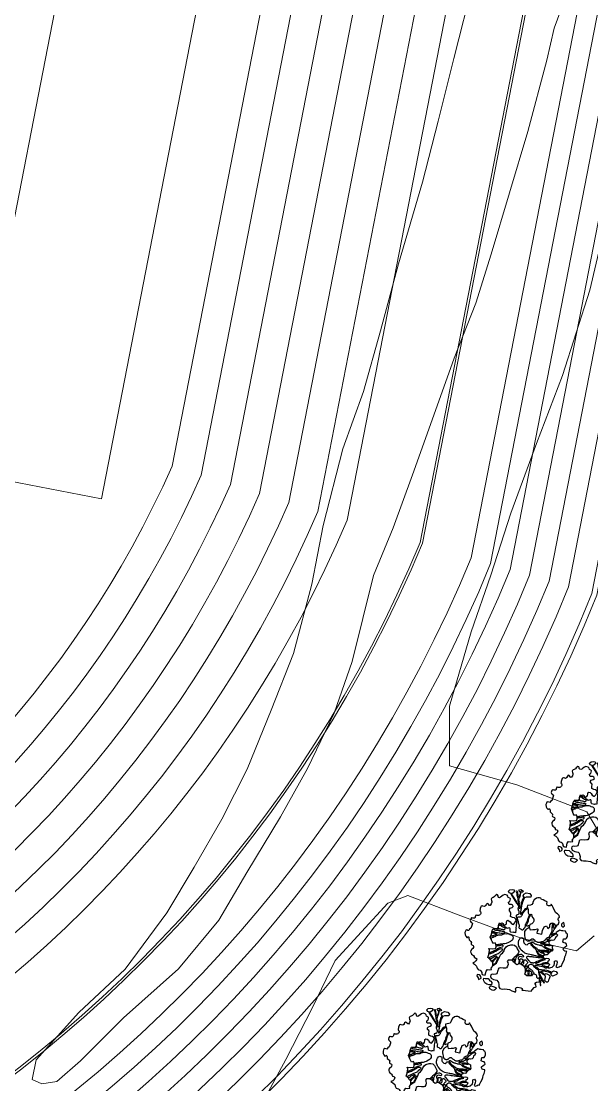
# Model space of a CAD drawing. Header units: metres. Extents: x 30 to 776, y 38 to 676.
# Drawn here: x 490.29 to 512.85, y 250.65 to 292.72 of the extents above; entities that cross this region are included whole.
import ezdxf

# ---------------------------------------------------------------- set-up
doc = ezdxf.new("R2010")
doc.units = ezdxf.units.M
doc.layers.add('01_Fina', color=7, linetype='Continuous')
doc.layers.add('planting render', color=7, linetype='Continuous')

# ---------------------------------------------------------------- blocks, each defined once
blk = doc.blocks.new('pohon2')
at = {"layer": 'planting render', "color": 94}
for points in [[(0.201, 0.693), (0.318, 0.683), (0.325, 0.664), (0.348, 0.627), (0.374, 0.613), (0.364, 0.59), (0.345, 0.569), (0.364, 0.552), (0.405, 0.538), (0.397, 0.514), (0.389, 0.492), (0.372, 0.498), (0.355, 0.488), (0.351, 0.471), (0.341, 0.456), (0.314, 0.451), (0.289, 0.458), (0.281, 0.48), (0.262, 0.486), (0.219, 0.494), (0.192, 0.477), (0.192, 0.45), (0.187, 0.406), (0.167, 0.38), (0.11, 0.354), (0.085, 0.354), (0.06, 0.373), (0.035, 0.361), (0.034, 0.35), (0.014, 0.343), (0.002, 0.333), (-0.024, 0.323), (-0.065, 0.333), (-0.075, 0.354), (-0.067, 0.367), (-0.058, 0.39), (-0.059, 0.413), (-0.067, 0.44), (-0.081, 0.444), (-0.112, 0.451), (-0.145, 0.456), (-0.169, 0.464), (-0.177, 0.476), (-0.178, 0.499), (-0.183, 0.542), (-0.194, 0.55), (-0.223, 0.56), (-0.244, 0.562), (-0.259, 0.574), (-0.259, 0.593), (-0.247, 0.616), (-0.209, 0.628), (-0.163, 0.628), (-0.147, 0.64), (-0.137, 0.652), (-0.127, 0.678), (-0.121, 0.711), (-0.103, 0.73), (-0.07, 0.73), (-0.035, 0.722), (0.025, 0.717), (0.061, 0.73), (0.089, 0.735), (0.107, 0.737), (0.115, 0.715), (0.104, 0.696), (0.108, 0.676), (0.13, 0.667), (0.17, 0.666), (0.192, 0.671), (0.196, 0.682), (0.191, 0.693), (0.201, 0.693)], [(-0.2, 0.771), (-0.235, 0.759), (-0.243, 0.736), (-0.228, 0.718), (-0.196, 0.719), (-0.161, 0.727), (-0.153, 0.74), (-0.168, 0.761), (-0.178, 0.77), (-0.2, 0.771)], [(-0.332, 0.587), (-0.33, 0.534), (-0.316, 0.511), (-0.287, 0.511), (-0.262, 0.498), (-0.272, 0.478), (-0.262, 0.464), (-0.258, 0.438), (-0.265, 0.4), (-0.286, 0.389), (-0.313, 0.363), (-0.341, 0.349), (-0.336, 0.309), (-0.339, 0.251), (-0.352, 0.229), (-0.303, 0.222), (-0.264, 0.213), (-0.261, 0.187), (-0.27, 0.154), (-0.283, 0.138), (-0.306, 0.15), (-0.326, 0.127), (-0.343, 0.102), (-0.363, 0.073), (-0.354, 0.03), (-0.355, -0.018), (-0.347, -0.047), (-0.291, -0.055), (-0.28, -0.077), (-0.284, -0.094), (-0.284, -0.119), (-0.279, -0.137), (-0.268, -0.131), (-0.257, -0.135), (-0.243, -0.144), (-0.23, -0.139), (-0.22, -0.126), (-0.205, -0.12), (-0.192, -0.13), (-0.184, -0.145), (-0.185, -0.164), (-0.187, -0.184), (-0.176, -0.196), (-0.158, -0.191), (-0.139, -0.181), (-0.124, -0.164), (-0.101, -0.155), (-0.089, -0.154), (-0.077, -0.175), (-0.065, -0.216), (-0.074, -0.232), (-0.093, -0.242), (-0.118, -0.243), (-0.147, -0.249), (-0.152, -0.282), (-0.152, -0.299), (-0.158, -0.31), (-0.177, -0.323), (-0.182, -0.346), (-0.174, -0.361), (-0.15, -0.372), (-0.137, -0.39), (-0.148, -0.407), (-0.164, -0.413), (-0.194, -0.405), (-0.204, -0.414), (-0.211, -0.435), (-0.197, -0.447), (-0.194, -0.465), (-0.195, -0.482), (-0.206, -0.492), (-0.227, -0.497), (-0.234, -0.513), (-0.249, -0.523), (-0.279, -0.526), (-0.298, -0.513), (-0.315, -0.497), (-0.329, -0.48), (-0.341, -0.471), (-0.355, -0.473), (-0.363, -0.482), (-0.366, -0.494), (-0.375, -0.504), (-0.387, -0.504), (-0.404, -0.484), (-0.413, -0.468), (-0.428, -0.458), (-0.44, -0.449), (-0.447, -0.441), (-0.449, -0.428), (-0.441, -0.412), (-0.435, -0.401), (-0.431, -0.391), (-0.435, -0.367), (-0.445, -0.343), (-0.454, -0.344), (-0.478, -0.362), (-0.491, -0.364), (-0.5, -0.349), (-0.503, -0.335), (-0.502, -0.326), (-0.508, -0.325), (-0.518, -0.317), (-0.539, -0.318), (-0.549, -0.32), (-0.561, -0.311), (-0.564, -0.304), (-0.568, -0.278), (-0.568, -0.245), (-0.558, -0.236), (-0.551, -0.228), (-0.548, -0.215), (-0.551, -0.205), (-0.555, -0.197), (-0.561, -0.189), (-0.572, -0.181), (-0.583, -0.178), (-0.591, -0.178), (-0.606, -0.181), (-0.613, -0.176), (-0.613, -0.169), (-0.614, -0.155), (-0.614, -0.144), (-0.622, -0.136), (-0.641, -0.133), (-0.654, -0.133), (-0.659, -0.135), (-0.669, -0.119), (-0.671, -0.094), (-0.664, -0.08), (-0.653, -0.072), (-0.635, -0.064), (-0.635, -0.046), (-0.639, -0.019), (-0.642, 0.006), (-0.656, 0.021), (-0.664, 0.043), (-0.675, 0.042), (-0.693, 0.04), (-0.704, 0.048), (-0.707, 0.06), (-0.711, 0.078), (-0.702, 0.111), (-0.69, 0.127), (-0.673, 0.138), (-0.663, 0.136), (-0.661, 0.124), (-0.648, 0.13), (-0.642, 0.143), (-0.636, 0.165), (-0.619, 0.175), (-0.608, 0.182), (-0.597, 0.192), (-0.598, 0.203), (-0.598, 0.215), (-0.593, 0.221), (-0.585, 0.224), (-0.566, 0.229), (-0.559, 0.239), (-0.559, 0.257), (-0.564, 0.269), (-0.576, 0.283), (-0.587, 0.302), (-0.585, 0.321), (-0.576, 0.335), (-0.566, 0.347), (-0.55, 0.355), (-0.538, 0.363), (-0.527, 0.374), (-0.523, 0.387), (-0.503, 0.387), (-0.487, 0.395), (-0.487, 0.411), (-0.491, 0.427), (-0.507, 0.446), (-0.517, 0.453), (-0.529, 0.459), (-0.516, 0.468), (-0.5, 0.474), (-0.471, 0.492), (-0.461, 0.509), (-0.456, 0.521), (-0.441, 0.535), (-0.43, 0.538), (-0.411, 0.537), (-0.399, 0.543), (-0.384, 0.563), (-0.382, 0.578), (-0.372, 0.59), (-0.355, 0.591), (-0.332, 0.592), (-0.332, 0.587)], [(-0.411, 0.664), (-0.392, 0.655), (-0.38, 0.639), (-0.384, 0.62), (-0.396, 0.609), (-0.414, 0.601), (-0.44, 0.601), (-0.44, 0.601), (-0.442, 0.621), (-0.42, 0.646), (-0.412, 0.664)], [(-0.222, 0.704), (-0.256, 0.707), (-0.288, 0.705), (-0.317, 0.695), (-0.317, 0.695), (-0.335, 0.671), (-0.345, 0.653), (-0.342, 0.636), (-0.325, 0.633), (-0.285, 0.627), (-0.266, 0.644), (-0.254, 0.655), (-0.24, 0.656), (-0.227, 0.671), (-0.222, 0.704)], [(0.447, 0.428), (0.468, 0.413), (0.491, 0.415), (0.51, 0.421), (0.529, 0.437), (0.527, 0.448), (0.524, 0.473), (0.519, 0.492), (0.519, 0.513), (0.511, 0.525), (0.497, 0.525), (0.472, 0.506), (0.468, 0.48), (0.468, 0.457), (0.462, 0.436), (0.45, 0.435), (0.447, 0.428)], [(0.619, 0.383), (0.611, 0.4), (0.573, 0.424), (0.562, 0.43), (0.54, 0.417), (0.537, 0.397), (0.539, 0.386), (0.55, 0.371), (0.562, 0.359), (0.597, 0.361), (0.608, 0.37), (0.619, 0.383)], [(0.488, 0.335), (0.531, 0.312), (0.555, 0.283), (0.555, 0.258), (0.548, 0.226), (0.572, 0.213), (0.586, 0.232), (0.588, 0.26), (0.582, 0.299), (0.601, 0.306), (0.623, 0.292), (0.634, 0.278), (0.65, 0.281), (0.652, 0.27), (0.66, 0.234), (0.673, 0.199), (0.676, 0.173), (0.676, 0.143), (0.683, 0.114), (0.686, 0.079), (0.685, 0.066), (0.661, 0.066), (0.644, 0.062), (0.633, 0.047), (0.633, 0.034), (0.652, 0.011), (0.671, -0.012), (0.664, -0.028), (0.653, -0.038), (0.63, -0.039), (0.61, -0.046), (0.61, -0.069), (0.611, -0.092), (0.642, -0.096), (0.648, -0.11), (0.655, -0.134), (0.65, -0.162), (0.636, -0.176), (0.622, -0.186), (0.615, -0.198), (0.582, -0.194), (0.566, -0.191), (0.553, -0.194), (0.537, -0.196), (0.527, -0.184), (0.508, -0.169), (0.493, -0.157), (0.502, -0.141), (0.518, -0.13), (0.515, -0.106), (0.499, -0.09), (0.498, -0.066), (0.488, -0.047), (0.465, -0.042), (0.451, -0.042), (0.423, -0.02), (0.424, -0.001), (0.433, 0.016), (0.447, 0.023), (0.483, 0.036), (0.483, 0.057), (0.496, 0.084), (0.488, 0.103), (0.47, 0.112), (0.47, 0.112), (0.445, 0.143), (0.437, 0.161), (0.412, 0.165), (0.387, 0.186), (0.388, 0.209), (0.413, 0.219), (0.44, 0.208), (0.462, 0.208), (0.474, 0.214), (0.473, 0.239), (0.457, 0.255), (0.463, 0.267), (0.477, 0.273), (0.49, 0.282), (0.485, 0.302), (0.479, 0.314), (0.488, 0.335)], [(0.244, -0.097), (0.311, -0.096), (0.311, -0.147), (0.323, -0.2), (0.353, -0.219), (0.376, -0.188), (0.397, -0.215), (0.393, -0.241), (0.408, -0.269), (0.429, -0.273), (0.446, -0.264), (0.463, -0.251), (0.482, -0.248), (0.507, -0.276), (0.507, -0.305), (0.488, -0.335), (0.49, -0.355), (0.5, -0.368), (0.492, -0.389), (0.466, -0.406), (0.444, -0.414), (0.414, -0.451), (0.393, -0.48), (0.374, -0.502), (0.359, -0.519), (0.353, -0.496), (0.353, -0.496), (0.326, -0.487), (0.308, -0.496), (0.3, -0.512), (0.3, -0.54), (0.3, -0.54), (0.267, -0.548), (0.242, -0.554), (0.217, -0.557), (0.205, -0.572), (0.187, -0.572), (0.163, -0.569), (0.147, -0.561), (0.123, -0.532), (0.112, -0.498), (0.112, -0.482), (0.105, -0.463), (0.087, -0.454), (0.087, -0.454), (0.047, -0.439), (0.047, -0.439), (0.048, -0.422), (0.048, -0.422), (0.067, -0.39), (0.067, -0.39), (0.074, -0.362), (0.074, -0.346), (0.074, -0.346), (0.096, -0.323), (0.096, -0.323), (0.122, -0.337), (0.122, -0.337), (0.136, -0.305), (0.152, -0.29), (0.166, -0.277), (0.17, -0.25), (0.165, -0.228), (0.151, -0.209), (0.127, -0.194), (0.127, -0.157), (0.145, -0.125), (0.181, -0.134), (0.213, -0.144), (0.239, -0.155), (0.253, -0.148), (0.242, -0.125), (0.244, -0.097), (0.244, -0.097)], [(0.571, -0.244), (0.588, -0.264), (0.582, -0.289), (0.572, -0.307), (0.556, -0.294), (0.544, -0.28), (0.552, -0.258), (0.571, -0.244)], [(-0.155, -0.592), (-0.191, -0.553), (-0.198, -0.555), (-0.226, -0.56), (-0.24, -0.581), (-0.225, -0.603), (-0.192, -0.612), (-0.171, -0.612), (-0.155, -0.592)], [(0.049, -0.552), (0.011, -0.545), (-0.01, -0.535), (-0.035, -0.556), (-0.029, -0.58), (-0.002, -0.604), (0.047, -0.604), (0.072, -0.581), (0.07, -0.558), (0.049, -0.552)], [(-0.043, -0.619), (-0.052, -0.601), (-0.078, -0.592), (-0.106, -0.611), (-0.098, -0.628), (-0.08, -0.636), (-0.043, -0.619)]]:
    blk.add_lwpolyline(points, dxfattribs=at)
at = {"layer": 'planting render', "color": 34}
for points in [[(0.397, 0.514), (0.397, 0.497), (0.403, 0.493), (0.407, 0.488), (0.413, 0.489), (0.421, 0.494), (0.421, 0.502), (0.417, 0.515), (0.416, 0.528), (0.415, 0.539), (0.415, 0.546), (0.416, 0.555), (0.416, 0.568), (0.421, 0.577), (0.427, 0.587), (0.431, 0.586), (0.431, 0.583), (0.427, 0.576), (0.422, 0.568), (0.422, 0.562), (0.422, 0.541), (0.422, 0.532), (0.423, 0.52), (0.423, 0.516), (0.426, 0.511), (0.431, 0.511), (0.439, 0.516), (0.443, 0.522), (0.451, 0.532), (0.456, 0.538), (0.465, 0.544), (0.469, 0.539), (0.471, 0.534), (0.462, 0.525), (0.443, 0.505), (0.413, 0.468), (0.402, 0.458), (0.394, 0.443), (0.384, 0.426), (0.381, 0.42), (0.38, 0.413), (0.38, 0.409), (0.383, 0.405), (0.388, 0.406), (0.393, 0.407), (0.404, 0.413), (0.409, 0.417), (0.418, 0.423), (0.427, 0.428), (0.435, 0.432), (0.446, 0.437), (0.45, 0.435), (0.447, 0.428), (0.443, 0.425), (0.431, 0.417), (0.419, 0.412), (0.409, 0.403), (0.402, 0.397), (0.403, 0.393), (0.415, 0.386), (0.428, 0.385), (0.474, 0.383), (0.49, 0.383), (0.505, 0.387), (0.515, 0.389), (0.528, 0.394), (0.537, 0.397), (0.543, 0.39), (0.539, 0.386), (0.523, 0.38), (0.512, 0.377), (0.5, 0.372), (0.489, 0.372), (0.471, 0.372), (0.445, 0.372), (0.428, 0.376), (0.415, 0.377), (0.397, 0.377), (0.377, 0.379), (0.367, 0.377), (0.34, 0.36), (0.331, 0.358), (0.319, 0.355), (0.311, 0.351), (0.307, 0.347), (0.303, 0.335), (0.308, 0.329), (0.324, 0.329), (0.335, 0.329), (0.381, 0.33), (0.423, 0.331), (0.445, 0.341), (0.464, 0.336), (0.484, 0.327), (0.48, 0.318), (0.47, 0.321), (0.453, 0.325), (0.444, 0.321), (0.434, 0.319), (0.42, 0.319), (0.395, 0.316), (0.39, 0.312), (0.397, 0.304), (0.406, 0.294), (0.418, 0.289), (0.437, 0.281), (0.452, 0.279), (0.466, 0.274), (0.47, 0.27), (0.463, 0.267), (0.462, 0.264), (0.45, 0.269), (0.444, 0.27), (0.437, 0.27), (0.426, 0.274), (0.414, 0.279), (0.4, 0.285), (0.394, 0.29), (0.387, 0.297), (0.382, 0.301), (0.376, 0.306), (0.362, 0.311), (0.354, 0.314), (0.343, 0.314), (0.332, 0.314), (0.319, 0.314), (0.31, 0.312), (0.304, 0.309), (0.305, 0.305), (0.314, 0.297), (0.323, 0.291), (0.339, 0.281), (0.36, 0.265), (0.383, 0.252), (0.397, 0.241), (0.409, 0.236), (0.426, 0.227), (0.412, 0.224), (0.406, 0.224), (0.39, 0.232), (0.382, 0.236), (0.372, 0.243), (0.367, 0.247), (0.357, 0.252), (0.348, 0.257), (0.341, 0.262), (0.331, 0.268), (0.317, 0.277), (0.307, 0.283), (0.301, 0.291), (0.295, 0.295), (0.286, 0.302), (0.279, 0.304), (0.275, 0.306), (0.267, 0.309), (0.26, 0.308), (0.25, 0.308), (0.237, 0.307), (0.233, 0.306), (0.227, 0.302), (0.223, 0.3), (0.218, 0.291), (0.214, 0.288), (0.208, 0.284), (0.191, 0.27), (0.183, 0.266), (0.178, 0.261), (0.175, 0.256), (0.173, 0.249), (0.173, 0.243), (0.176, 0.236), (0.183, 0.231), (0.192, 0.229), (0.205, 0.228), (0.236, 0.225), (0.251, 0.224), (0.27, 0.223), (0.292, 0.223), (0.323, 0.221), (0.338, 0.219), (0.343, 0.218), (0.346, 0.217), (0.353, 0.214), (0.371, 0.215), (0.382, 0.211), (0.388, 0.211), (0.388, 0.209), (0.374, 0.203), (0.363, 0.202), (0.353, 0.203), (0.346, 0.203), (0.337, 0.206), (0.329, 0.208), (0.321, 0.209), (0.315, 0.209), (0.306, 0.208), (0.298, 0.207), (0.288, 0.206), (0.263, 0.203), (0.251, 0.205), (0.238, 0.204), (0.23, 0.202), (0.222, 0.202), (0.162, 0.202), (0.136, 0.196), (0.123, 0.19), (0.108, 0.183), (0.098, 0.178), (0.081, 0.165), (0.065, 0.15), (0.055, 0.141), (0.049, 0.134), (0.038, 0.119), (0.028, 0.101), (0.025, 0.088), (0.023, 0.072), (0.023, 0.061), (0.023, 0.049), (0.023, 0.04), (0.028, 0.031), (0.037, 0.01), (0.055, -0.002), (0.063, 0.003), (0.077, 0.005), (0.082, 0.012), (0.086, 0.025), (0.086, 0.039), (0.089, 0.049), (0.093, 0.056), (0.098, 0.064), (0.108, 0.072), (0.108, 0.072), (0.124, 0.082), (0.124, 0.082), (0.144, 0.081), (0.144, 0.081), (0.152, 0.072), (0.152, 0.072), (0.157, 0.061), (0.166, 0.055), (0.176, 0.053), (0.185, 0.056), (0.191, 0.063), (0.193, 0.067), (0.195, 0.071), (0.2, 0.076), (0.207, 0.08), (0.207, 0.08), (0.215, 0.086), (0.221, 0.09), (0.226, 0.094), (0.229, 0.097), (0.236, 0.1), (0.242, 0.102), (0.247, 0.105), (0.253, 0.107), (0.258, 0.11), (0.263, 0.113), (0.267, 0.116), (0.271, 0.121), (0.275, 0.127), (0.278, 0.131), (0.278, 0.131), (0.281, 0.138), (0.285, 0.142), (0.288, 0.148), (0.291, 0.153), (0.302, 0.169), (0.308, 0.177), (0.315, 0.181), (0.326, 0.187), (0.334, 0.189), (0.34, 0.189), (0.349, 0.19), (0.357, 0.189), (0.368, 0.189), (0.377, 0.19), (0.387, 0.189), (0.387, 0.189), (0.387, 0.186), (0.366, 0.185), (0.358, 0.184), (0.35, 0.183), (0.346, 0.182), (0.342, 0.181), (0.338, 0.179), (0.335, 0.177), (0.331, 0.176), (0.326, 0.173), (0.322, 0.17), (0.318, 0.167), (0.316, 0.164), (0.313, 0.162), (0.31, 0.159), (0.308, 0.155), (0.307, 0.152), (0.307, 0.152), (0.305, 0.146), (0.304, 0.144), (0.304, 0.144), (0.303, 0.141), (0.303, 0.141), (0.303, 0.137), (0.303, 0.137), (0.303, 0.132), (0.307, 0.131), (0.315, 0.131), (0.318, 0.134), (0.327, 0.14), (0.327, 0.14), (0.336, 0.144), (0.339, 0.145), (0.344, 0.146), (0.352, 0.148), (0.356, 0.149), (0.367, 0.15), (0.374, 0.152), (0.38, 0.154), (0.386, 0.157), (0.391, 0.16), (0.395, 0.165), (0.398, 0.168), (0.398, 0.168), (0.402, 0.173), (0.405, 0.17), (0.4, 0.164), (0.397, 0.158), (0.394, 0.155), (0.39, 0.153), (0.39, 0.153), (0.386, 0.15), (0.386, 0.15), (0.382, 0.146), (0.382, 0.146), (0.375, 0.145), (0.367, 0.145), (0.362, 0.145), (0.358, 0.144), (0.358, 0.144), (0.354, 0.143), (0.354, 0.143), (0.35, 0.14), (0.35, 0.14), (0.349, 0.137), (0.349, 0.132), (0.353, 0.13), (0.358, 0.13), (0.368, 0.129), (0.373, 0.128), (0.379, 0.128), (0.388, 0.125), (0.397, 0.125), (0.404, 0.125), (0.411, 0.125), (0.418, 0.125), (0.423, 0.125), (0.43, 0.125), (0.436, 0.125), (0.438, 0.127), (0.442, 0.128), (0.446, 0.129), (0.45, 0.13), (0.453, 0.133), (0.463, 0.121), (0.455, 0.116), (0.45, 0.114), (0.445, 0.112), (0.44, 0.112), (0.432, 0.111), (0.428, 0.111), (0.422, 0.111), (0.414, 0.113), (0.41, 0.113), (0.406, 0.113), (0.403, 0.113), (0.396, 0.113), (0.392, 0.113), (0.386, 0.114), (0.381, 0.115), (0.381, 0.115), (0.374, 0.115), (0.369, 0.115), (0.365, 0.115), (0.361, 0.116), (0.356, 0.117), (0.356, 0.117), (0.348, 0.118), (0.342, 0.12), (0.337, 0.121), (0.331, 0.121), (0.325, 0.12), (0.325, 0.12), (0.305, 0.117), (0.3, 0.116), (0.296, 0.115), (0.293, 0.112), (0.289, 0.108), (0.286, 0.106), (0.281, 0.104), (0.276, 0.103), (0.273, 0.103), (0.269, 0.102), (0.264, 0.101), (0.244, 0.088), (0.234, 0.084), (0.229, 0.08), (0.224, 0.076), (0.219, 0.072), (0.219, 0.072), (0.215, 0.066), (0.213, 0.063), (0.213, 0.063), (0.21, 0.06), (0.21, 0.06), (0.204, 0.057), (0.201, 0.055), (0.197, 0.05), (0.194, 0.047), (0.194, 0.047), (0.192, 0.042), (0.191, 0.036), (0.191, 0.036), (0.192, 0.033), (0.201, 0.032), (0.201, 0.032), (0.209, 0.033), (0.227, 0.039), (0.227, 0.039), (0.241, 0.045), (0.248, 0.047), (0.257, 0.049), (0.267, 0.05), (0.278, 0.052), (0.297, 0.052), (0.308, 0.054), (0.319, 0.052), (0.328, 0.053), (0.338, 0.055), (0.351, 0.057), (0.358, 0.061), (0.368, 0.067), (0.376, 0.072), (0.384, 0.076), (0.397, 0.08), (0.409, 0.083), (0.418, 0.085), (0.431, 0.088), (0.443, 0.091), (0.452, 0.092), (0.468, 0.092), (0.478, 0.092), (0.487, 0.092), (0.492, 0.094), (0.494, 0.089), (0.487, 0.088), (0.48, 0.087), (0.469, 0.085), (0.464, 0.085), (0.455, 0.085), (0.45, 0.082), (0.445, 0.081), (0.437, 0.079), (0.433, 0.077), (0.429, 0.076), (0.424, 0.076), (0.42, 0.075), (0.416, 0.075), (0.412, 0.074), (0.407, 0.071), (0.405, 0.071), (0.405, 0.071), (0.401, 0.069), (0.397, 0.067), (0.393, 0.064), (0.393, 0.064), (0.388, 0.06), (0.385, 0.057), (0.383, 0.054), (0.38, 0.051), (0.378, 0.046), (0.378, 0.044), (0.378, 0.041), (0.378, 0.041), (0.381, 0.04), (0.381, 0.04), (0.39, 0.039), (0.397, 0.037), (0.4, 0.037), (0.404, 0.037), (0.41, 0.036), (0.413, 0.035), (0.418, 0.034), (0.423, 0.034), (0.427, 0.034), (0.427, 0.034), (0.433, 0.034), (0.439, 0.033), (0.442, 0.033), (0.448, 0.03), (0.452, 0.029), (0.453, 0.025), (0.443, 0.021), (0.439, 0.024), (0.434, 0.025), (0.427, 0.026), (0.424, 0.026), (0.421, 0.027), (0.418, 0.027), (0.412, 0.027), (0.408, 0.027), (0.401, 0.027), (0.396, 0.027), (0.389, 0.028), (0.385, 0.03), (0.382, 0.031), (0.376, 0.032), (0.371, 0.033), (0.366, 0.034), (0.361, 0.034), (0.356, 0.035), (0.346, 0.035), (0.34, 0.036), (0.335, 0.036), (0.329, 0.036), (0.326, 0.035), (0.326, 0.035), (0.324, 0.034), (0.323, 0.031), (0.323, 0.029), (0.326, 0.026), (0.332, 0.021), (0.336, 0.019), (0.345, 0.014), (0.35, 0.013), (0.355, 0.011), (0.364, 0.007), (0.374, 0.004), (0.378, 0.003), (0.382, 0.001), (0.39, -0.008), (0.395, -0.012), (0.398, -0.014), (0.403, -0.018), (0.408, -0.021), (0.411, -0.021), (0.414, -0.021), (0.42, -0.021), (0.423, -0.021), (0.424, -0.021), (0.444, -0.036), (0.426, -0.038), (0.42, -0.036), (0.411, -0.033), (0.411, -0.033), (0.405, -0.031), (0.402, -0.03), (0.397, -0.031), (0.397, -0.031), (0.397, -0.031), (0.395, -0.039), (0.4, -0.043), (0.4, -0.043), (0.409, -0.049), (0.416, -0.052), (0.428, -0.063), (0.437, -0.081), (0.446, -0.092), (0.453, -0.099), (0.461, -0.109), (0.469, -0.115), (0.479, -0.124), (0.489, -0.13), (0.499, -0.136), (0.502, -0.141), (0.497, -0.149), (0.488, -0.14), (0.483, -0.138), (0.473, -0.134), (0.467, -0.13), (0.462, -0.127), (0.462, -0.127), (0.455, -0.12), (0.449, -0.113), (0.449, -0.113), (0.441, -0.108), (0.437, -0.108), (0.437, -0.108), (0.434, -0.115), (0.437, -0.12), (0.44, -0.124), (0.448, -0.144), (0.451, -0.151), (0.456, -0.165), (0.458, -0.171), (0.464, -0.19), (0.474, -0.213), (0.476, -0.217), (0.48, -0.224), (0.483, -0.23), (0.486, -0.239), (0.486, -0.247), (0.485, -0.252), (0.482, -0.248), (0.476, -0.249), (0.472, -0.236), (0.47, -0.232), (0.468, -0.227), (0.467, -0.223), (0.465, -0.22), (0.463, -0.216), (0.461, -0.212), (0.459, -0.21), (0.459, -0.21), (0.454, -0.209), (0.45, -0.209), (0.447, -0.211), (0.445, -0.214), (0.444, -0.218), (0.444, -0.224), (0.444, -0.229), (0.444, -0.233), (0.445, -0.239), (0.445, -0.244), (0.445, -0.249), (0.445, -0.255), (0.446, -0.264), (0.446, -0.264), (0.429, -0.273), (0.428, -0.256), (0.426, -0.248), (0.426, -0.243), (0.427, -0.236), (0.427, -0.229), (0.428, -0.221), (0.428, -0.215), (0.428, -0.21), (0.43, -0.204), (0.43, -0.199), (0.43, -0.192), (0.43, -0.188), (0.431, -0.182), (0.436, -0.162), (0.434, -0.155), (0.433, -0.146), (0.431, -0.14), (0.43, -0.136), (0.426, -0.13), (0.424, -0.122), (0.423, -0.115), (0.423, -0.11), (0.42, -0.104), (0.419, -0.089), (0.417, -0.083), (0.414, -0.077), (0.412, -0.073), (0.406, -0.069), (0.396, -0.064), (0.38, -0.045), (0.376, -0.039), (0.37, -0.031), (0.369, -0.026), (0.364, -0.02), (0.36, -0.012), (0.356, -0.008), (0.348, -0.003), (0.336, 0.001), (0.325, 0.006), (0.319, 0.01), (0.313, 0.014), (0.307, 0.018), (0.3, 0.02), (0.289, 0.022), (0.28, 0.022), (0.273, 0.022), (0.262, 0.018), (0.251, 0.013), (0.241, 0.008), (0.233, 0.005), (0.21, -0.007), (0.2, -0.008), (0.189, -0.003), (0.182, 0), (0.178, 0.005), (0.173, 0.013), (0.169, 0.018), (0.165, 0.022), (0.161, 0.026), (0.154, 0.028), (0.15, 0.029), (0.147, 0.03), (0.141, 0.03), (0.133, 0.028), (0.128, 0.026), (0.122, 0.024), (0.116, 0.02), (0.112, 0.014), (0.108, 0.008), (0.104, 0.002), (0.102, -0.006), (0.1, -0.012), (0.092, -0.037), (0.088, -0.044), (0.085, -0.055), (0.083, -0.061), (0.083, -0.068), (0.082, -0.074), (0.082, -0.088), (0.094, -0.125), (0.104, -0.134), (0.107, -0.136), (0.113, -0.141), (0.12, -0.146), (0.13, -0.151), (0.127, -0.157), (0.127, -0.175), (0.107, -0.174), (0.099, -0.168), (0.099, -0.168), (0.089, -0.165), (0.083, -0.17), (0.083, -0.17), (0.085, -0.181), (0.09, -0.189), (0.098, -0.226), (0.099, -0.24), (0.099, -0.247), (0.099, -0.252), (0.099, -0.259), (0.1, -0.273), (0.101, -0.279), (0.101, -0.279), (0.103, -0.287), (0.106, -0.298), (0.109, -0.307), (0.11, -0.314), (0.111, -0.321), (0.111, -0.326), (0.109, -0.33), (0.096, -0.323), (0.092, -0.297), (0.091, -0.293), (0.091, -0.288), (0.09, -0.284), (0.09, -0.281), (0.088, -0.276), (0.088, -0.273), (0.085, -0.264), (0.085, -0.261), (0.084, -0.258), (0.084, -0.253), (0.085, -0.249), (0.085, -0.244), (0.085, -0.242), (0.085, -0.239), (0.085, -0.235), (0.083, -0.228), (0.08, -0.221), (0.079, -0.217), (0.077, -0.211), (0.076, -0.208), (0.075, -0.204), (0.073, -0.193), (0.07, -0.187), (0.069, -0.181), (0.069, -0.177), (0.069, -0.174), (0.069, -0.162), (0.07, -0.156), (0.068, -0.147), (0.067, -0.143), (0.061, -0.13), (0.059, -0.127), (0.057, -0.125), (0.053, -0.111), (0.05, -0.103), (0.044, -0.099), (0.039, -0.099), (0.028, -0.104), (0.022, -0.108), (0.01, -0.111), (0.001, -0.115), (-0.003, -0.122), (-0.005, -0.128), (-0.005, -0.135), (-0.005, -0.143), (-0.006, -0.152), (-0.009, -0.159), (-0.014, -0.165), (-0.02, -0.17), (-0.021, -0.179), (-0.027, -0.192), (-0.031, -0.202), (-0.035, -0.213), (-0.04, -0.222), (-0.044, -0.231), (-0.049, -0.238), (-0.05, -0.249), (-0.052, -0.255), (-0.052, -0.263), (-0.044, -0.265), (-0.033, -0.269), (-0.021, -0.272), (-0.009, -0.276), (-0.005, -0.286), (-0.005, -0.286), (0.002, -0.3), (0.003, -0.312), (0.005, -0.323), (0.011, -0.336), (0.016, -0.343), (0.021, -0.35), (0.034, -0.379), (0.044, -0.389), (0.054, -0.395), (0.061, -0.4), (0.057, -0.406), (0.037, -0.396), (0.029, -0.39), (0.018, -0.378), (0.016, -0.37), (0.012, -0.363), (0.006, -0.351), (0.005, -0.345), (0.003, -0.338), (-0.002, -0.337), (-0.008, -0.328), (-0.011, -0.322), (-0.013, -0.311), (-0.017, -0.305), (-0.017, -0.305), (-0.023, -0.305), (-0.023, -0.313), (-0.021, -0.321), (-0.022, -0.334), (-0.023, -0.338), (-0.024, -0.348), (-0.024, -0.359), (-0.024, -0.365), (-0.024, -0.373), (-0.024, -0.382), (-0.025, -0.395), (-0.027, -0.416), (-0.027, -0.422), (-0.025, -0.443), (-0.023, -0.452), (-0.023, -0.464), (-0.023, -0.475), (-0.019, -0.494), (-0.017, -0.502), (-0.013, -0.518), (-0.011, -0.531), (-0.009, -0.538), (-0.02, -0.539), (-0.024, -0.533), (-0.03, -0.518), (-0.035, -0.504), (-0.036, -0.496), (-0.036, -0.488), (-0.037, -0.477), (-0.037, -0.465), (-0.04, -0.453), (-0.042, -0.445), (-0.04, -0.435), (-0.04, -0.427), (-0.04, -0.42), (-0.04, -0.413), (-0.04, -0.413), (-0.04, -0.401), (-0.04, -0.391), (-0.04, -0.391), (-0.043, -0.38), (-0.043, -0.38), (-0.053, -0.377), (-0.058, -0.387), (-0.059, -0.394), (-0.056, -0.401), (-0.056, -0.401), (-0.059, -0.417), (-0.062, -0.429), (-0.062, -0.429), (-0.062, -0.443), (-0.062, -0.451), (-0.062, -0.46), (-0.069, -0.466), (-0.079, -0.484), (-0.08, -0.498), (-0.079, -0.508), (-0.077, -0.526), (-0.073, -0.54), (-0.07, -0.563), (-0.07, -0.587), (-0.07, -0.61), (-0.077, -0.613), (-0.078, -0.609), (-0.078, -0.592), (-0.078, -0.577), (-0.08, -0.563), (-0.081, -0.551), (-0.083, -0.542), (-0.086, -0.531), (-0.091, -0.524), (-0.095, -0.531), (-0.101, -0.542), (-0.105, -0.562), (-0.112, -0.577), (-0.122, -0.601), (-0.131, -0.603), (-0.136, -0.6), (-0.135, -0.592), (-0.127, -0.577), (-0.123, -0.566), (-0.119, -0.554), (-0.116, -0.542), (-0.109, -0.532), (-0.105, -0.518), (-0.097, -0.505), (-0.097, -0.496), (-0.095, -0.486), (-0.09, -0.479), (-0.084, -0.469), (-0.078, -0.459), (-0.073, -0.449), (-0.074, -0.438), (-0.083, -0.439), (-0.093, -0.447), (-0.109, -0.464), (-0.16, -0.52), (-0.182, -0.543), (-0.192, -0.554), (-0.203, -0.556), (-0.204, -0.552), (-0.198, -0.543), (-0.102, -0.441), (-0.093, -0.433), (-0.083, -0.425), (-0.077, -0.418), (-0.069, -0.397), (-0.068, -0.388), (-0.07, -0.379), (-0.071, -0.375), (-0.066, -0.361), (-0.061, -0.353), (-0.054, -0.345), (-0.05, -0.334), (-0.047, -0.324), (-0.046, -0.316), (-0.046, -0.306), (-0.051, -0.295), (-0.058, -0.291), (-0.066, -0.287), (-0.071, -0.285), (-0.077, -0.28), (-0.076, -0.271), (-0.073, -0.265), (-0.058, -0.228), (-0.053, -0.216), (-0.053, -0.206), (-0.053, -0.195), (-0.053, -0.187), (-0.051, -0.174), (-0.05, -0.169), (-0.05, -0.155), (-0.049, -0.135), (-0.048, -0.12), (-0.045, -0.11), (-0.045, -0.101), (-0.045, -0.09), (-0.045, -0.086), (-0.041, -0.071), (-0.041, -0.061), (-0.042, -0.049), (-0.055, -0.051), (-0.065, -0.05), (-0.068, -0.046), (-0.104, -0.046), (-0.113, -0.052), (-0.117, -0.064), (-0.122, -0.085), (-0.129, -0.096), (-0.138, -0.095), (-0.15, -0.089), (-0.163, -0.084), (-0.181, -0.091), (-0.195, -0.098), (-0.202, -0.106), (-0.224, -0.114), (-0.238, -0.114), (-0.252, -0.12), (-0.265, -0.125), (-0.274, -0.122), (-0.283, -0.125), (-0.284, -0.119), (-0.284, -0.111), (-0.27, -0.11), (-0.26, -0.108), (-0.249, -0.104), (-0.242, -0.1), (-0.231, -0.096), (-0.213, -0.092), (-0.201, -0.087), (-0.195, -0.082), (-0.192, -0.076), (-0.192, -0.068), (-0.195, -0.062), (-0.199, -0.059), (-0.21, -0.056), (-0.219, -0.056), (-0.234, -0.057), (-0.245, -0.058), (-0.262, -0.058), (-0.272, -0.06), (-0.275, -0.061), (-0.286, -0.066), (-0.291, -0.055), (-0.347, -0.047), (-0.337, -0.033), (-0.328, -0.034), (-0.313, -0.03), (-0.3, -0.032), (-0.291, -0.034), (-0.272, -0.033), (-0.259, -0.03), (-0.247, -0.035), (-0.24, -0.036), (-0.223, -0.036), (-0.218, -0.036), (-0.208, -0.036), (-0.195, -0.034), (-0.187, -0.031), (-0.187, -0.031), (-0.186, -0.024), (-0.19, -0.018), (-0.196, -0.013), (-0.21, -0.006), (-0.221, -0.001), (-0.227, 0), (-0.245, -0.001), (-0.256, -0.002), (-0.278, -0.003), (-0.289, -0.001), (-0.305, -0.001), (-0.323, -0.004), (-0.334, -0.002), (-0.341, -0.002), (-0.348, -0.002), (-0.355, -0.002), (-0.355, 0.014), (-0.334, 0.01), (-0.325, 0.01), (-0.319, 0.012), (-0.306, 0.012), (-0.288, 0.012), (-0.288, 0.012), (-0.283, 0.02), (-0.287, 0.023), (-0.304, 0.037), (-0.313, 0.04), (-0.321, 0.046), (-0.325, 0.05), (-0.332, 0.052), (-0.337, 0.054), (-0.344, 0.056), (-0.35, 0.057), (-0.359, 0.055), (-0.359, 0.055), (-0.363, 0.073), (-0.343, 0.102), (-0.343, 0.084), (-0.343, 0.084), (-0.334, 0.071), (-0.334, 0.071), (-0.322, 0.065), (-0.314, 0.063), (-0.305, 0.056), (-0.301, 0.052), (-0.294, 0.046), (-0.283, 0.035), (-0.283, 0.035), (-0.268, 0.031), (-0.261, 0.025), (-0.256, 0.022), (-0.226, 0.015), (-0.218, 0.013), (-0.2, 0), (-0.188, -0.006), (-0.176, -0.01), (-0.162, -0.012), (-0.146, -0.017), (-0.141, -0.017), (-0.129, -0.017), (-0.117, -0.013), (-0.111, -0.011), (-0.089, -0.011), (-0.082, -0.008), (-0.069, -0.001), (-0.064, 0.008), (-0.059, 0.024), (-0.059, 0.038), (-0.063, 0.054), (-0.067, 0.064), (-0.079, 0.076), (-0.086, 0.081), (-0.106, 0.098), (-0.116, 0.105), (-0.13, 0.113), (-0.138, 0.117), (-0.153, 0.126), (-0.175, 0.131), (-0.183, 0.134), (-0.201, 0.139), (-0.215, 0.143), (-0.225, 0.147), (-0.237, 0.152), (-0.244, 0.155), (-0.25, 0.159), (-0.26, 0.161), (-0.267, 0.163), (-0.263, 0.181), (-0.234, 0.166), (-0.22, 0.162), (-0.213, 0.159), (-0.201, 0.153), (-0.187, 0.147), (-0.179, 0.147), (-0.176, 0.15), (-0.176, 0.15), (-0.173, 0.161), (-0.175, 0.169), (-0.179, 0.176), (-0.198, 0.186), (-0.215, 0.195), (-0.231, 0.205), (-0.243, 0.214), (-0.25, 0.222), (-0.256, 0.233), (-0.263, 0.239), (-0.269, 0.244), (-0.277, 0.248), (-0.287, 0.255), (-0.303, 0.265), (-0.311, 0.272), (-0.316, 0.276), (-0.326, 0.277), (-0.337, 0.278), (-0.337, 0.293), (-0.315, 0.289), (-0.295, 0.277), (-0.284, 0.27), (-0.271, 0.26), (-0.261, 0.249), (-0.25, 0.244), (-0.242, 0.235), (-0.238, 0.229), (-0.22, 0.213), (-0.215, 0.209), (-0.202, 0.202), (-0.187, 0.198), (-0.187, 0.198), (-0.176, 0.198), (-0.17, 0.204), (-0.172, 0.217), (-0.175, 0.224), (-0.18, 0.234), (-0.194, 0.248), (-0.2, 0.255), (-0.204, 0.263), (-0.216, 0.277), (-0.251, 0.298), (-0.259, 0.304), (-0.275, 0.314), (-0.284, 0.322), (-0.292, 0.327), (-0.302, 0.333), (-0.311, 0.34), (-0.317, 0.346), (-0.327, 0.356), (-0.313, 0.363), (-0.305, 0.371), (-0.296, 0.353), (-0.296, 0.353), (-0.283, 0.342), (-0.275, 0.335), (-0.264, 0.325), (-0.255, 0.319), (-0.241, 0.308), (-0.237, 0.307), (-0.231, 0.308), (-0.231, 0.308), (-0.227, 0.313), (-0.239, 0.328), (-0.241, 0.333), (-0.247, 0.346), (-0.251, 0.351), (-0.254, 0.355), (-0.258, 0.361), (-0.263, 0.368), (-0.267, 0.372), (-0.272, 0.378), (-0.272, 0.378), (-0.28, 0.392), (-0.265, 0.4), (-0.255, 0.377), (-0.25, 0.369), (-0.243, 0.357), (-0.237, 0.35), (-0.234, 0.342), (-0.226, 0.327), (-0.221, 0.322), (-0.221, 0.322), (-0.211, 0.319), (-0.211, 0.319), (-0.207, 0.33), (-0.211, 0.341), (-0.212, 0.345), (-0.216, 0.36), (-0.217, 0.376), (-0.217, 0.383), (-0.223, 0.391), (-0.223, 0.402), (-0.233, 0.414), (-0.244, 0.423), (-0.258, 0.438), (-0.26, 0.45)], [(-0.26, 0.45), (-0.212, 0.401), (-0.187, 0.3), (-0.18, 0.274), (-0.16, 0.257), (-0.145, 0.22), (-0.142, 0.198), (-0.127, 0.162), (-0.111, 0.147), (-0.07, 0.123), (-0.045, 0.119), (-0.02, 0.12), (0.007, 0.134), (0.024, 0.16), (0.05, 0.191), (0.052, 0.211), (0.041, 0.231), (0.026, 0.26), (0.006, 0.281), (-0.005, 0.299), (-0.019, 0.322)], [(0.192, 0.45), (0.202, 0.437), (0.202, 0.424), (0.211, 0.416), (0.216, 0.419), (0.221, 0.431), (0.221, 0.44), (0.227, 0.449), (0.228, 0.462), (0.234, 0.491)], [(0.32, 0.453), (0.309, 0.44), (0.301, 0.431), (0.289, 0.416), (0.283, 0.412), (0.271, 0.403), (0.262, 0.4), (0.252, 0.397), (0.243, 0.394), (0.233, 0.388), (0.227, 0.382), (0.222, 0.375), (0.218, 0.368), (0.218, 0.359), (0.218, 0.352), (0.223, 0.342), (0.237, 0.331), (0.248, 0.328), (0.256, 0.328), (0.269, 0.331), (0.279, 0.338), (0.287, 0.351), (0.303, 0.359), (0.312, 0.363), (0.333, 0.373), (0.34, 0.377), (0.349, 0.381), (0.353, 0.387), (0.361, 0.398), (0.366, 0.412), (0.375, 0.438), (0.382, 0.449), (0.389, 0.458), (0.399, 0.469), (0.4, 0.476), (0.394, 0.48), (0.386, 0.485), (0.385, 0.494)], [(0.254, 0.487), (0.248, 0.462), (0.246, 0.45), (0.246, 0.44), (0.241, 0.434), (0.235, 0.431), (0.235, 0.431), (0.23, 0.428), (0.226, 0.417), (0.222, 0.409), (0.222, 0.409), (0.233, 0.408), (0.245, 0.417), (0.255, 0.423), (0.27, 0.428), (0.273, 0.434), (0.273, 0.44), (0.271, 0.452), (0.272, 0.464), (0.273, 0.472), (0.276, 0.481)], [(-0.004, 0.331), (0.001, 0.311), (0.005, 0.303), (0.014, 0.301), (0.019, 0.307), (0.018, 0.318), (0.017, 0.328), (0.014, 0.343)], [(0.034, 0.35), (0.032, 0.314), (0.031, 0.302), (0.034, 0.28), (0.04, 0.263), (0.052, 0.243), (0.063, 0.231), (0.081, 0.222), (0.093, 0.222), (0.111, 0.228), (0.12, 0.235), (0.125, 0.248), (0.117, 0.256), (0.103, 0.255), (0.084, 0.255), (0.072, 0.261), (0.063, 0.269), (0.062, 0.28), (0.063, 0.289), (0.071, 0.298), (0.077, 0.308), (0.08, 0.32), (0.079, 0.33), (0.08, 0.34), (0.08, 0.354), (0.081, 0.356)], [(0.095, 0.354), (0.095, 0.334), (0.094, 0.317), (0.087, 0.3), (0.085, 0.294), (0.088, 0.284), (0.095, 0.282), (0.112, 0.281), (0.124, 0.285), (0.128, 0.295), (0.128, 0.304), (0.125, 0.321), (0.122, 0.327), (0.116, 0.334), (0.115, 0.342), (0.114, 0.356)], [(0.139, 0.367), (0.139, 0.347), (0.148, 0.331), (0.148, 0.323), (0.145, 0.308), (0.146, 0.295), (0.151, 0.286), (0.151, 0.286), (0.162, 0.285), (0.172, 0.29), (0.178, 0.296), (0.193, 0.305), (0.197, 0.312), (0.197, 0.319), (0.193, 0.328), (0.187, 0.333), (0.183, 0.342), (0.179, 0.35), (0.173, 0.359), (0.164, 0.378)], [(0.175, 0.389), (0.178, 0.378), (0.184, 0.365), (0.191, 0.362), (0.198, 0.359), (0.203, 0.369), (0.203, 0.381), (0.199, 0.397), (0.188, 0.415)]]:
    blk.add_lwpolyline(points, dxfattribs=at)
blk = doc.blocks.new('Estadio')
at = {"lineweight": 9}
for p, q in [((2660.287, 1416.462), (2660.287, 1516.462)), ((2654.787, 1421.962), (2654.787, 1510.962)), ((2660.287, 1416.462), (2626.447, 1416.462))]:
    blk.add_line(p, q, dxfattribs=at)
for points in [[(2565.331, 1456.462), (2565.331, 1416.462, 0.826712), (2680.244, 1416.462), (2680.244, 1516.462, 0.826712), (2565.331, 1516.462), (2565.331, 1476.462)], [(2565.531, 1456.262), (2565.531, 1416.481, 0.826439), (2680.044, 1416.481), (2680.044, 1516.443, 0.826439), (2565.531, 1516.443), (2565.531, 1476.662)], [(2566.487, 1456.262), (2566.487, 1416.572, 0.825111), (2679.087, 1416.572), (2679.087, 1516.352, 0.825111), (2566.487, 1516.352), (2566.487, 1476.662)], [(2567.287, 1456.262), (2567.287, 1416.649, 0.823976), (2678.287, 1416.649), (2678.287, 1516.275, 0.823976), (2567.287, 1516.275), (2567.287, 1476.662)], [(2568.087, 1456.262), (2568.087, 1416.727, 0.822818), (2677.487, 1416.727), (2677.487, 1516.197, 0.822818), (2568.087, 1516.197), (2568.087, 1476.662)], [(2568.887, 1456.262), (2568.887, 1416.805, 0.821637), (2676.687, 1416.805), (2676.687, 1516.119, 0.821637), (2568.887, 1516.119), (2568.887, 1476.662)], [(2569.687, 1456.262), (2569.687, 1416.883, 0.82043), (2675.887, 1416.883), (2675.887, 1516.041, 0.82043), (2569.687, 1516.041), (2569.687, 1476.662)], [(2570.487, 1456.462), (2570.487, 1416.963, 0.819198), (2675.087, 1416.963), (2675.087, 1515.961, 0.819198), (2570.487, 1515.961), (2570.487, 1476.462)], [(2572.487, 1461.262), (2572.487, 1417.163, 0.815999), (2673.087, 1417.163), (2673.087, 1515.761, 0.815999), (2572.487, 1515.761), (2572.487, 1417.163)], [(2572.587, 1461.262), (2572.587, 1417.173, 0.815834), (2672.987, 1417.173), (2672.987, 1515.751, 0.815834), (2572.587, 1515.751), (2572.587, 1417.173)], [(2575.587, 1515.442), (2575.587, 1417.482, 0.810673), (2669.987, 1417.482), (2669.987, 1515.442, 0.810673), (2575.587, 1515.442)], [(2576.787, 1515.315), (2576.787, 1417.609, 0.808479), (2668.787, 1417.609), (2668.787, 1515.315, 0.808479), (2576.787, 1515.315)], [(2577.987, 1515.188), (2577.987, 1417.736, 0.806204), (2667.587, 1417.736), (2667.587, 1515.188, 0.806204), (2577.987, 1515.188)], [(2579.187, 1515.058), (2579.187, 1417.866, 0.803844), (2666.387, 1417.866), (2666.387, 1515.058, 0.803844), (2579.187, 1515.058)], [(2580.387, 1514.927), (2580.387, 1417.997, 0.801391), (2665.187, 1417.997), (2665.187, 1514.927, 0.801391), (2580.387, 1514.927)], [(2581.587, 1514.793), (2581.587, 1418.131, 0.79884), (2663.987, 1418.131), (2663.987, 1514.793, 0.79884), (2581.587, 1514.793)], [(2582.787, 1514.658), (2582.787, 1418.266, 0.796185), (2662.787, 1418.266), (2662.787, 1514.658, 0.796185), (2582.787, 1514.658)]]:
    blk.add_lwpolyline(points, format="xyb", dxfattribs=at)
at = {"lineweight": 9, "xscale": -2.935702463071011, "yscale": 2.935702463071011, "zscale": 2.935702463071011, "rotation": 180}
for p in [(2681.941, 1408.179), (2679.759, 1402.594), (2677.479, 1397.369)]:
    blk.add_blockref('pohon2', p, dxfattribs=at)

msp = doc.modelspace()

# ---------------------------------------------------------------- linework, layer by layer
msp.add_spline([(106.827, 675.61), (108.318, 665.297), (106.863, 656.361), (102.39, 646.033), (99.001, 639.246), (96.74, 623.58), (93.181, 609.641), (93.178, 600.177), (98.44, 591.499), (101.103, 585.977), (102.041, 577.456), (110.543, 567.205), (115.451, 554.232), (129.882, 544.161), (140.151, 529.47), (156.193, 509.829), (198.011, 500.833), (221.728, 503.697), (238.005, 515.671), (252.422, 520.146), (281.11, 538.628), (291.8, 551.678), (297.511, 566.911), (300.124, 587.554), (316.287, 606.602), (331.966, 613.245), (351.683, 610.398), (367.599, 598.06), (374.488, 580.977), (389.773, 552.308), (401.096, 510.241), (407.203, 487.777), (408.99, 484.801), (414.204, 484.653), (424.034, 484.653), (456.847, 473.394), (460.881, 470.708), (472.985, 472.648), (479.559, 474.439), (492.858, 470.559), (502.869, 478.319), (512.311, 493.412), (527.253, 500.427), (541.15, 492.965), (559.782, 474.204), (591.842, 430.236), (601.445, 417.997), (617.45, 400.819), (669.822, 363.976), (715.447, 331.766), (775.695, 289.922)], degree=3)
for points, knots in [([(479.276, 453.615), (479.649, 453.455), (480.059, 453.282), (481.313, 452.775), (482.245, 452.419), (484.431, 451.711), (485.688, 451.358), (488.236, 450.863), (489.439, 450.691), (491.332, 450.569), (491.928, 450.548), (493.007, 450.55), (493.481, 450.563), (494.447, 450.616), (494.924, 450.656), (496.335, 450.811), (497.248, 450.962), (499.667, 451.485), (501.099, 451.935), (503.728, 452.97), (504.927, 453.553), (507.12, 454.782), (508.115, 455.427), (509.944, 456.738), (510.777, 457.404), (512.804, 459.157), (513.895, 460.245), (515.858, 462.386), (516.73, 463.44), (518.316, 465.5), (519.031, 466.506), (520.335, 468.454), (520.922, 469.394), (522.336, 471.756), (523.067, 473.092), (524.314, 475.403), (524.83, 476.377), (525.693, 477.931), (526.038, 478.509), (526.363, 479.006), (526.418, 479.088), (526.47, 479.163), (526.671, 479.001), (526.882, 478.829), (527.352, 478.44), (527.614, 478.221), (528.109, 477.801), (528.34, 477.604), (528.795, 477.213), (529.021, 477.018), (529.695, 476.432), (530.138, 476.042), (531.452, 474.871), (532.308, 474.089), (534.819, 471.736), (536.42, 470.157), (539.689, 466.772), (541.346, 464.959), (544.114, 461.775), (545.24, 460.432), (547.491, 457.662), (548.612, 456.239), (551.973, 451.867), (554.208, 448.814), (559.898, 440.834), (563.373, 435.768), (568.605, 428.275), (570.25, 425.937), (573.023, 422.073), (574.128, 420.552), (576.215, 417.729), (577.189, 416.43), (579.155, 413.85), (580.149, 412.567), (582.434, 409.664), (583.732, 408.048), (586.162, 405.088), (587.289, 403.739), (589.592, 401.039), (590.765, 399.691), (594.36, 395.663), (596.855, 392.998), (600.56, 389.29), (601.672, 388.206), (603.688, 386.299), (604.584, 385.471), (606.38, 383.849), (607.284, 383.052), (610.008, 380.699), (611.841, 379.183), (617.376, 374.772), (621.111, 372.015), (630.527, 365.401), (636.212, 361.714), (647.338, 354.622), (652.781, 351.216), (658.904, 347.22), (659.812, 346.623), (661.63, 345.418), (662.538, 344.811), (665.261, 342.981), (667.073, 341.745), (672.507, 337.999), (676.125, 335.448), (687.006, 327.684), (694.293, 322.355), (703.552, 315.684), (705.393, 314.363), (709.074, 311.734), (710.916, 310.424), (716.447, 306.506), (720.141, 303.91), (731.233, 296.162), (738.642, 291.05), (752.177, 281.764), (758.303, 277.581), (764.416, 273.405)], [0, 0, 0, 0, 0.868252, 0.868252, 2.420165, 2.420165, 3.972078, 3.972078, 5.131203, 5.131203, 5.637018, 5.637018, 6.016815, 6.016815, 6.396613, 6.396613, 7.156208, 7.156208, 8.489118, 8.489118, 9.822028, 9.822028, 11.154938, 11.154938, 12.487847, 12.487847, 14.657942, 14.657942, 16.828036, 16.828036, 18.99813, 18.99813, 21.168224, 21.168224, 24.753443, 24.753443, 28.338663, 28.338663, 31.923882, 31.923882, 32.725068, 32.725068, 32.725068, 33.7679, 33.7679, 34.954983, 34.954983, 35.92754, 35.92754, 36.900097, 36.900097, 38.845212, 38.845212, 42.73544, 42.73544, 50.515897, 50.515897, 59.122159, 59.122159, 65.166907, 65.166907, 71.211656, 71.211656, 83.301153, 83.301153, 101.779953, 101.779953, 110.042473, 110.042473, 115.379709, 115.379709, 119.940866, 119.940866, 124.502023, 124.502023, 130.310418, 130.310418, 135.214499, 135.214499, 140.118581, 140.118581, 149.926745, 149.926745, 154.026842, 154.026842, 157.211698, 157.211698, 160.396554, 160.396554, 166.766266, 166.766266, 179.505691, 179.505691, 198.862848, 198.862848, 218.220006, 218.220006, 221.620883, 221.620883, 225.021759, 225.021759, 231.823513, 231.823513, 245.427019, 245.427019, 272.634032, 272.634032, 279.342195, 279.342195, 286.050357, 286.050357, 299.466682, 299.466682, 326.299333, 326.299333, 348.497382, 348.497382, 348.497382, 348.497382]), ([(337.235, 127.132), (337.239, 127.164), (337.243, 127.195), (337.534, 129.603), (337.529, 131.864), (337.121, 136.097), (336.721, 138.067), (335.762, 141.729), (335.205, 143.422), (334.274, 146.162), (333.891, 147.258), (333.37, 148.842), (333.204, 149.36), (332.896, 150.379), (332.754, 150.878), (332.383, 152.266), (332.169, 153.169), (331.49, 156.303), (331.088, 158.661), (330.262, 163.647), (329.837, 166.273), (329.025, 170.376), (328.725, 171.771), (328.208, 173.899), (328.025, 174.614), (327.633, 176.055), (327.424, 176.783), (326.932, 178.391), (326.647, 179.266), (325.297, 183.192), (324.084, 186.172), (322.261, 190.362), (321.663, 191.692), (319.343, 196.746), (317.641, 200.215), (314.476, 206.827), (313.013, 209.968), (310.966, 214.976), (310.261, 216.862), (309.015, 220.684), (308.476, 222.618), (307.48, 227.032), (307.062, 229.527), (306.643, 233.3), (306.538, 234.562), (306.399, 237.081), (306.367, 238.334), (306.374, 241.415), (306.454, 243.243), (306.804, 247.492), (307.124, 249.923), (307.777, 253.656), (308.023, 254.915), (308.571, 257.468), (308.874, 258.767), (309.994, 263.306), (310.925, 266.649), (311.889, 270.078), (313.627, 275.204), (317.279, 285.972), (337.484, 284.65), (355.994, 289.619), (378.099, 282.507), (385.186, 264.157), (390.065, 248.558), (396.775, 226.973), (424.688, 222.685), (444.391, 210.752), (461.634, 207.122), (482.506, 200.565), (496.178, 175.269), (510.861, 144.115), (503.632, 135.853), (477.913, 117.181), (452.193, 98.508), (426.473, 79.836), (419.96, 77.962), (408.142, 86.999), (392.989, 99.335), (404.973, 115.032), (393.069, 133.875), (412.041, 152.033), (409.569, 170.721), (402.517, 183.222), (391.326, 180.471), (378.648, 183.425), (364.896, 192.185), (356.65, 207.246), (347.197, 220.021), (341.229, 229.09), (336.92, 233.79), (334.453, 234.026), (332.122, 233.361), (332.159, 230.333), (333.767, 227.787), (336.328, 225.722), (338.145, 223.634), (339.775, 220.783), (339.294, 215.859), (340.276, 208.317), (344.201, 201.27), (346.941, 192.715), (353.977, 182.054), (355.834, 167.525), (358.449, 151.062), (359.828, 135.219), (362.932, 119.073), (363.627, 98.57), (347.637, 97.786), (334.313, 102.113), (335.93, 116.27), (336.896, 124.31), (337.253, 127.283)], [0, 0, 0, 0, 0.069077, 0.069077, 5.237647, 5.237647, 10.406217, 10.406217, 15.574788, 15.574788, 19.311727, 19.311727, 21.180197, 21.180197, 23.048667, 23.048667, 26.229926, 26.229926, 33.76577, 33.76577, 41.301613, 41.301613, 45.069535, 45.069535, 46.953496, 46.953496, 48.837456, 48.837456, 51.118468, 51.118468, 59.139333, 59.139333, 63.041521, 63.041521, 74.350792, 74.350792, 85.660063, 85.660063, 92.555889, 92.555889, 99.451714, 99.451714, 107.711008, 107.711008, 111.840655, 111.840655, 115.970302, 115.970302, 122.008977, 122.008977, 129.886314, 129.886314, 133.824982, 133.824982, 137.76365, 137.76365, 147.349518, 147.349518, 147.349518, 161.939456, 177.999555, 199.616474, 222.135069, 238.526535, 255.558516, 272.953981, 300.893765, 330.039951, 342.955287, 353.621611, 394.029346, 430.25515, 430.25515, 430.25515, 431.25515, 431.25515, 431.25515, 454.24511, 467.992712, 481.91247, 501.42662, 522.840626, 548.453716, 552.619321, 563.19461, 576.588182, 592.742806, 609.771994, 627.433256, 640.276321, 642.825322, 645.862668, 647.358368, 649.273165, 653.487167, 656.357747, 659.04202, 661.809383, 665.884528, 673.414362, 684.409044, 689.704053, 700.308838, 722.158691, 732.409385, 750.678235, 768.800389, 785.470981, 799.566573, 808.214055, 824.112797, 833.438506, 833.438506, 833.438506, 833.438506])]:
    msp.add_open_spline(points, degree=3, knots=knots)
msp.add_rational_spline([(400.773, 294.646), (396.699, 293.498), (390.517, 291.757), (386.48, 280.735), (388.361, 273.768), (389.702, 268.803), (389.917, 268.217), (390.125, 267.638), (390.584, 266.345), (390.831, 265.635), (391.32, 264.215), (391.561, 263.508), (392.272, 261.393), (392.732, 259.991), (394.09, 255.785), (394.966, 252.981), (396.435, 248.268), (396.997, 246.468), (398.194, 243.104), (398.829, 241.541), (400.027, 239.17), (400.565, 238.272), (401.348, 237.2), (401.576, 236.914), (402.007, 236.419), (402.213, 236.202), (402.651, 235.772), (402.881, 235.562), (403.61, 234.945), (404.145, 234.55), (405.945, 233.385), (407.383, 232.663), (410.633, 231.328), (412.439, 230.715), (416.283, 229.522), (418.319, 228.942), (421.396, 228.02), (422.395, 227.713), (424.352, 227.08), (425.314, 226.752), (427.192, 226.072), (428.114, 225.72), (430.832, 224.641), (432.581, 223.889), (437.338, 221.769), (440.237, 220.392), (445.875, 217.889), (448.612, 216.763), (451.823, 215.713), (452.299, 215.565), (453.272, 215.274), (453.766, 215.132), (455.271, 214.714), (456.305, 214.446), (459.084, 213.746), (460.874, 213.316), (464.126, 212.476), (465.568, 212.084), (467.022, 211.645), (474.124, 209.221), (490.615, 203.594), (513, 201.595), (524.583, 194.467), (527.748, 192.074), (532.75, 196.935), (537.399, 201.416), (548.785, 212.944), (555.298, 220.073), (560.88, 227.581), (555.696, 231.483), (553.322, 237.521), (554.463, 243.908), (555.603, 250.295), (559.919, 255.139), (566.132, 257.006), (565.886, 258.171), (565.62, 259.259), (564.51, 263.254), (563.54, 265.619), (561.426, 269.488), (560.283, 270.995), (557.879, 273.544), (556.614, 274.586), (554.452, 276.209), (553.579, 276.83), (551.851, 278.052), (550.992, 278.651), (548.458, 280.441), (546.828, 281.621), (543.852, 284.109), (542.503, 285.417), (540.722, 287.765), (540.139, 288.708), (539.349, 290.439), (539.082, 291.194), (538.692, 292.759), (538.567, 293.566), (538.346, 296.374), (538.533, 298.468), (539.361, 302.869), (540.003, 305.177), (541.567, 310.002), (542.488, 312.517), (545.498, 320.526), (547.775, 326.318), (550.267, 334.655), (550.888, 337.025), (551.987, 341.822), (552.465, 344.245), (553.709, 351.538), (554.282, 356.431), (554.971, 365.217), (555.146, 369.141), (555.328, 378.749), (555.189, 384.22), (554.847, 390.554), (554.754, 392.008), (554.548, 394.764), (554.435, 396.066), (554.027, 399.784), (553.666, 402.009), (552.588, 406.178), (551.874, 408.123), (549.891, 412.009), (548.62, 413.951), (546.863, 416.125), (546.769, 416.24), (546.484, 416.586), (546.289, 416.818), (546.003, 417.151), (545.917, 417.252), (545.768, 417.423), (545.706, 417.494), (545.575, 417.643), (545.506, 417.721), (545.399, 417.841), (545.353, 417.892), (545.241, 418.024), (545.177, 418.102), (544.975, 418.366), (544.822, 418.582), (544.423, 419.195), (544.174, 419.594), (543.104, 421.368), (541.957, 423.344), (538.209, 429.963), (535.61, 434.605), (531.559, 441.902), (531.131, 442.674), (530.688, 443.472), (530.594, 443.641), (530.499, 443.812), (530.404, 443.984), (520.291, 442.853), (510.592, 445.929), (502.979, 452.682)], [1, 1, 1, 1, 1, 1, 1, 1, 1, 1, 1, 1, 1, 1, 1, 1, 1, 1, 1, 1, 1, 1, 1, 1, 1, 1, 1, 1, 1, 1, 1, 1, 1, 1, 1, 1, 1, 1, 1, 1, 1, 1, 1, 1, 1, 1, 1, 1, 1, 1, 1, 1, 1, 1, 1, 1, 1, 1, 1, 1, 1, 1, 1, 1, 1, 1, 1, 1, 1, 0.901286048789, 0.901286048789, 1, 0.901286048789, 0.901286048789, 1, 1, 1, 1, 1, 1, 1, 1, 1, 1, 1, 1, 1, 1, 1, 1, 1, 1, 1, 1, 1, 1, 1, 1, 1, 1, 1, 1, 1, 1, 1, 1, 1, 1, 1, 1, 1, 1, 1, 1, 1, 1, 1, 1, 1, 1, 1, 1, 1, 1, 1, 1, 1, 1, 1, 1, 1, 1, 1, 1, 1, 1, 1, 1, 1, 1, 1, 1, 1, 1, 1, 1, 1, 1, 1, 1, 1, 1, 1, 0.942465712568, 0.942465712568, 1], degree=3, knots=[0, 0, 0, 0, 11.743252, 17.815673, 32.871864, 32.871864, 32.871864, 34.611226, 34.611226, 36.811722, 36.811722, 39.012218, 39.012218, 43.41321, 43.41321, 52.215195, 52.215195, 57.848785, 57.848785, 63.482375, 63.482375, 67.676738, 67.676738, 69.367275, 69.367275, 70.827075, 70.827075, 72.286876, 72.286876, 75.206478, 75.206478, 81.228027, 81.228027, 87.249577, 87.249577, 93.271127, 93.271127, 96.116333, 96.116333, 98.807517, 98.807517, 101.498702, 101.498702, 106.881071, 106.881071, 116.56831, 116.56831, 126.255549, 126.255549, 127.935176, 127.935176, 129.614803, 129.614803, 132.974056, 132.974056, 138.422186, 138.422186, 142.587382, 142.587382, 142.587382, 165.175863, 195.03019, 207.113429, 207.113429, 207.113429, 225.702949, 225.702949, 254.288428, 254.288428, 254.288428, 255.390704, 255.390704, 255.390704, 256.492981, 256.492981, 256.492981, 259.491792, 259.491792, 268.282778, 268.282778, 277.073764, 277.073764, 285.86475, 285.86475, 291.594108, 291.594108, 297.323466, 297.323466, 308.782181, 308.782181, 320.240897, 320.240897, 327.183814, 327.183814, 332.100369, 332.100369, 337.016924, 337.016924, 348.816293, 348.816293, 360.615662, 360.615662, 372.41503, 372.41503, 396.891756, 396.891756, 406.411435, 406.411435, 415.931114, 415.931114, 434.970472, 434.970472, 450.86421, 450.86421, 475.454499, 475.454499, 483.214176, 483.214176, 490.973852, 490.973852, 506.493206, 506.493206, 522.012559, 522.012559, 537.531912, 537.531912, 538.395128, 538.395128, 540.12156, 540.12156, 540.861225, 540.861225, 541.380561, 541.380561, 541.948895, 541.948895, 542.254694, 542.254694, 542.560493, 542.560493, 543.157135, 543.157135, 543.753776, 543.753776, 545.096797, 545.096797, 546.439818, 546.439818, 546.59309, 546.59309, 546.59309, 546.625658, 546.625658, 546.625658, 547.462663, 547.462663, 547.462663, 547.462663])
at = {"layer": '01_Fina', "color": 252, "linetype": 'Continuous', "lineweight": 9, "true_color": 0x939598}
for points in [[(512.154, 294.598), (511.374, 292.448), (511.084, 291.178), (510.324, 288.358), (508.874, 283.508), (508.264, 281.568), (507.414, 279.388), (506.604, 277.138), (505.764, 274.778), (505.004, 272.678), (504.224, 270.798), (503.374, 267.398), (502.664, 265.348), (501.614, 263.158), (500.544, 261.248), (499.214, 259.038), (498.104, 257.158), (496.514, 255.238), (494.334, 253.298), (492.634, 251.588), (491.694, 250.778), (491.104, 250.688), (490.724, 250.858), (490.884, 251.638), (492.564, 253.508), (494.404, 255.218), (496.044, 257.448), (497.134, 259.258), (498.224, 261.158), (499.224, 263.138), (500.174, 265.468), (501.054, 267.708), (501.784, 270.448), (502.234, 272.768), (503.004, 275.808), (503.824, 278.068), (504.494, 280.478), (505.214, 283.128), (506.154, 286.358), (506.774, 288.768), (507.404, 291.248), (508.174, 294.318)], [(513.424, 284.838), (512.774, 282.078), (511.694, 278.708), (510.664, 276.018), (509.654, 273.258), (508.864, 270.808), (508.084, 268.568), (507.234, 265.618), (507.234, 263.268), (509.894, 262.508), (512.654, 261.448), (513.884, 259.368)], [(512.944, 256.538), (512.254, 255.938), (510.104, 256.438), (507.574, 257.368), (505.574, 258.128), (504.794, 257.828), (502.704, 255.558), (501.804, 253.698), (500.754, 251.648), (499.544, 249.398)]]:
    msp.add_lwpolyline(points, dxfattribs=at)

# ---------------------------------------------------------------- block references
at = {"rotation": 349}
msp.add_blockref('Estadio', (-2388.224, -609.004), dxfattribs=at)

doc.saveas('drawing.dxf')
